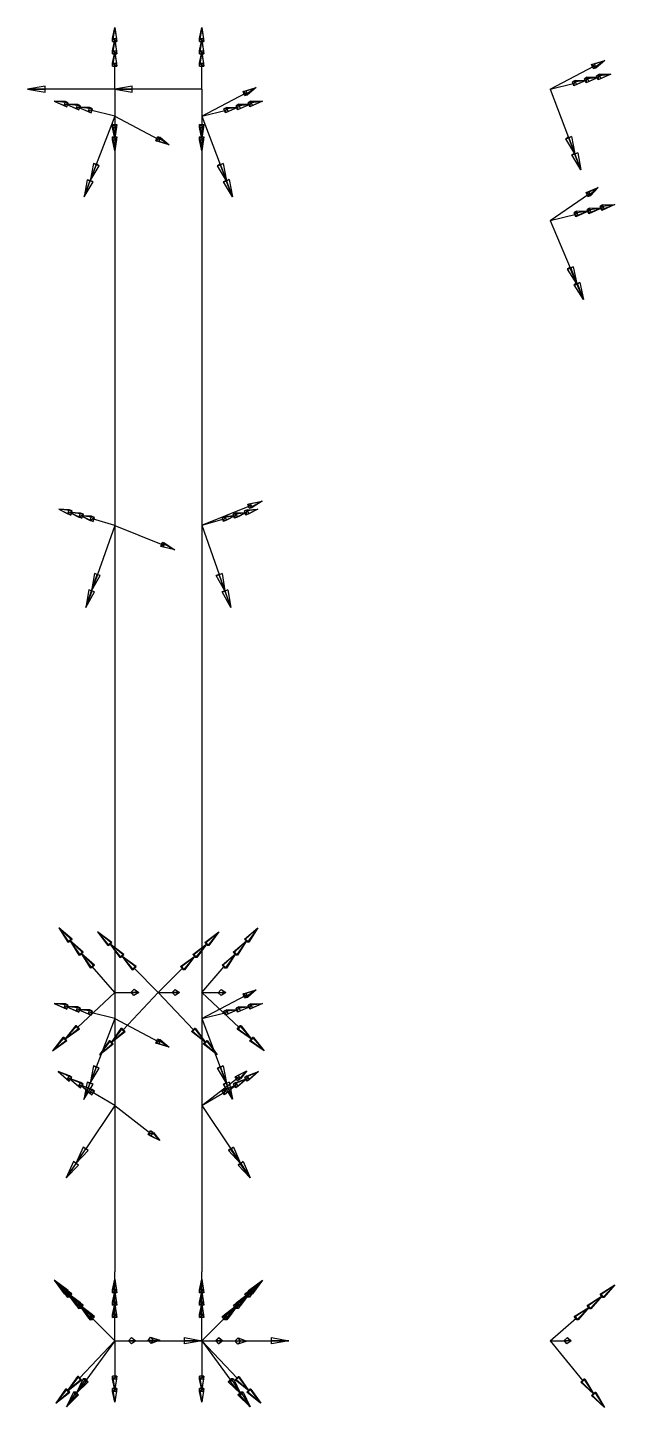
# Model space of a CAD drawing. Header units: millimetres. Extents: x -10973 to 14, y -157 to 191.
# Drawn here: x -1208 to -1138.2, y -1.4 to 157.1 of the extents above; entities that cross this region are included whole.
import ezdxf

# ---------------------------------------------------------------- set-up
doc = ezdxf.new("R2010")
doc.units = ezdxf.units.MM
for name, color, linetype in [('AutoDetect_49_52', 1, 'Continuous'), ('AutoDetect_49_54', 1, 'Continuous'), ('AutoDetect_50_53', 1, 'Continuous'), ('AutoDetect_50_55', 1, 'Continuous'), ('BLECH_ID_GUID_342797C8_094D_45c6_99B3_2BD1321BF620', 1, 'Continuous')]:
    doc.layers.add(name, color=color, linetype=linetype)

# ---------------------------------------------------------------- blocks, each defined once
blk = doc.blocks.new('Kontrollpunkt')
at = {"color": 0}
for q in [(0, 6), (8, 0), (0, 0, 4)]:
    blk.add_line((0, 0), q, dxfattribs=at)
for points in [[(0.25, 8, -0.25), (-0.25, 8, -0.25), (-0.25, 8, 0.25), (0, 10, 0), (-0.25, 8, -0.25), (0.25, 8, 0.25), (0, 10, 0), (0.25, 8, -0.25), (0.25, 8, 0.25), (-0.25, 8, 0.25)], [(0.25, 6, -0.25), (-0.25, 6, -0.25), (-0.25, 6, 0.25), (0, 8, 0), (-0.25, 6, -0.25), (0.25, 6, 0.25), (0, 8, 0), (0.25, 6, -0.25), (0.25, 6, 0.25), (-0.25, 6, 0.25)], [(0.25, 0.25, 4), (-0.25, 0.25, 4), (-0.25, -0.25, 4), (0, 0, 6), (-0.25, 0.25, 4), (0.25, -0.25, 4), (0, 0, 6), (0.25, 0.25, 4), (0.25, -0.25, 4), (-0.25, -0.25, 4)], [(0.25, 0.25, 6), (-0.25, 0.25, 6), (-0.25, -0.25, 6), (0, 0, 8), (-0.25, 0.25, 6), (0.25, -0.25, 6), (0, 0, 8), (0.25, 0.25, 6), (0.25, -0.25, 6), (-0.25, -0.25, 6)], [(0.25, 0.25, 8), (-0.25, 0.25, 8), (-0.25, -0.25, 8), (0, 0, 10), (-0.25, 0.25, 8), (0.25, -0.25, 8), (0, 0, 10), (0.25, 0.25, 8), (0.25, -0.25, 8), (-0.25, -0.25, 8)], [(8, 0.25, -0.25), (8, 0.25, 0.25), (8, -0.25, 0.25), (10, 0, 0), (8, 0.25, 0.25), (8, -0.25, -0.25), (10, 0, 0), (8, 0.25, -0.25), (8, -0.25, -0.25), (8, -0.25, 0.25)]]:
    blk.add_polyline3d(points, dxfattribs=at)

msp = doc.modelspace()

# ---------------------------------------------------------------- linework, layer by layer
at = {"layer": 'AutoDetect_49_52', "color": 1}
msp.add_line((-1188, 6.25, 15), (-1188, 6.25, 64), dxfattribs=at)
at = {"layer": 'AutoDetect_49_52', "color": 1, "extrusion": (-1, 0, 0)}
msp.add_arc((-33.25, 64, 1188), 27, 0.0424, 45, dxfattribs=at)
at = {"layer": 'AutoDetect_49_54', "color": 1}
msp.add_line((-1188, 149.9, 91), (-1188, 33.25, 91), dxfattribs=at)
at = {"layer": 'AutoDetect_49_54', "color": 1, "extrusion": (1, 0, 0)}
msp.add_arc((33.25, 64, -1188), 27, 90.0424, 135, dxfattribs=at)
at = {"layer": 'AutoDetect_50_53', "color": 1}
msp.add_line((-1198, 6.25, 15), (-1198, 6.25, 64), dxfattribs=at)
at = {"layer": 'AutoDetect_50_53', "color": 1, "extrusion": (-1, 0, 0)}
msp.add_arc((-33.25, 64, 1198), 27, 0.0424, 45, dxfattribs=at)
at = {"layer": 'AutoDetect_50_55', "color": 1}
msp.add_line((-1198, 149.9, 91), (-1198, 33.25, 91), dxfattribs=at)
at = {"layer": 'AutoDetect_50_55', "color": 1, "extrusion": (1, 0, 0)}
msp.add_arc((33.25, 64, -1198), 27, 90.0424, 135, dxfattribs=at)

# ---------------------------------------------------------------- block references
at = {"layer": 'AutoDetect_49_52', "color": 1, "extrusion": (0.696364, 0.696364, -0.173648), "rotation": 99.85107611658391}
for p in [(876.28, -126.03, -801.16), (844.46, -127.38, -826.05), (844.46, -91.92, -832.31)]:
    msp.add_blockref('Kontrollpunkt', p, dxfattribs=at)
at = {"layer": 'AutoDetect_49_52', "color": 1, "extrusion": (0.642788, 0.743283, -0.185348), "rotation": 102.1447151728823}
msp.add_blockref('Kontrollpunkt', (928.84, -108.07, -734.82), dxfattribs=at)
at = {"layer": 'AutoDetect_49_52', "color": 1, "extrusion": (0.650895, 0.650895, -0.390731), "rotation": 111.6785632160715}
msp.add_blockref('Kontrollpunkt', (844.46, -267.59, -794.2), dxfattribs=at)
at = {"layer": 'AutoDetect_49_52', "color": 1, "extrusion": (0.743283, 0.642788, -0.185348), "rotation": 99.10637076601365}
msp.add_blockref('Kontrollpunkt', (755.66, -130.71, -854.83), dxfattribs=at)
at = {"layer": 'AutoDetect_49_54', "color": 1, "extrusion": (0.696364, 0.173648, -0.696364)}
for p, rotation in [((423.31, -676.44, -845.14), 80.28160008389149), ((429.98, -712.64, -865.14), 80.28160008389149), ((329.41, -730.1, -883.14), 80.28160008389143)]:
    msp.add_blockref('Kontrollpunkt', p, dxfattribs=dict(at, rotation=rotation))
at = {"layer": 'AutoDetect_49_54', "color": 1, "extrusion": (0.743283, 0.185348, -0.642788), "rotation": 76.28817423174286}
msp.add_blockref('Kontrollpunkt', (408.66, -625.3, -886.78), dxfattribs=at)
at = {"layer": 'AutoDetect_49_54', "color": 1, "extrusion": (0.642788, 0.185348, -0.743283), "rotation": 85.57761744062603}
msp.add_blockref('Kontrollpunkt', (425.14, -793.76, -783.02), dxfattribs=at)
at = {"layer": 'AutoDetect_49_54', "color": 1, "extrusion": (0.650895, 0.390731, -0.650895), "rotation": 85.55052143953343}
msp.add_blockref('Kontrollpunkt', (639.95, -582.76, -819.5), dxfattribs=at)
at = {"layer": 'AutoDetect_50_53', "color": 1, "extrusion": (-0.642788, 0.743283, -0.185348), "rotation": 257.8552848271177}
msp.add_blockref('Kontrollpunkt', (875.9, 181.21, 798.88), dxfattribs=at)
at = {"layer": 'AutoDetect_50_53', "color": 1, "extrusion": (-0.696364, 0.696364, -0.173648), "rotation": 260.1489238834161}
for p in [(810.87, 166.94, 860.36), (842.69, 165.59, 835.47), (842.69, 201.05, 829.22)]:
    msp.add_blockref('Kontrollpunkt', p, dxfattribs=at)
at = {"layer": 'AutoDetect_50_53', "color": 1, "extrusion": (-0.650895, 0.650895, -0.390731), "rotation": 248.3214367839284}
msp.add_blockref('Kontrollpunkt', (842.69, 391.63, 758.83), dxfattribs=at)
at = {"layer": 'AutoDetect_50_55', "color": 1, "extrusion": (-0.696364, 0.173648, -0.696364), "rotation": 279.7183999161086}
for p in [(147.33, 899.52, 796.38), (247.9, 882.05, 778.39)]:
    msp.add_blockref('Kontrollpunkt', p, dxfattribs=at)
at = {"layer": 'AutoDetect_50_55', "color": 1, "extrusion": (-0.642788, 0.185348, -0.743283), "rotation": 274.4223825593739}
msp.add_blockref('Kontrollpunkt', (235.93, 910.28, 750.67), dxfattribs=at)
at = {"layer": 'AutoDetect_50_55', "color": 1, "extrusion": (-0.650895, 0.390731, -0.650895), "rotation": 274.4494785604666}
msp.add_blockref('Kontrollpunkt', (588.08, 748.78, 733.53), dxfattribs=at)
at = {"layer": 'BLECH_ID_GUID_342797C8_094D_45c6_99B3_2BD1321BF620', "color": 2, "extrusion": (0, 0.707107, 0.707107)}
for p in [(1198, -41.65, 170.48), (1188, -41.65, 170.48)]:
    msp.add_blockref('Kontrollpunkt', p, dxfattribs=at)
at = {"layer": 'BLECH_ID_GUID_342797C8_094D_45c6_99B3_2BD1321BF620', "color": 2, "extrusion": (0, 0.707107, -0.707107), "rotation": 180}
for p in [(1198, 15.03, -6.19), (1188, 15.03, -6.19)]:
    msp.add_blockref('Kontrollpunkt', p, dxfattribs=at)

doc.saveas('drawing.dxf')
